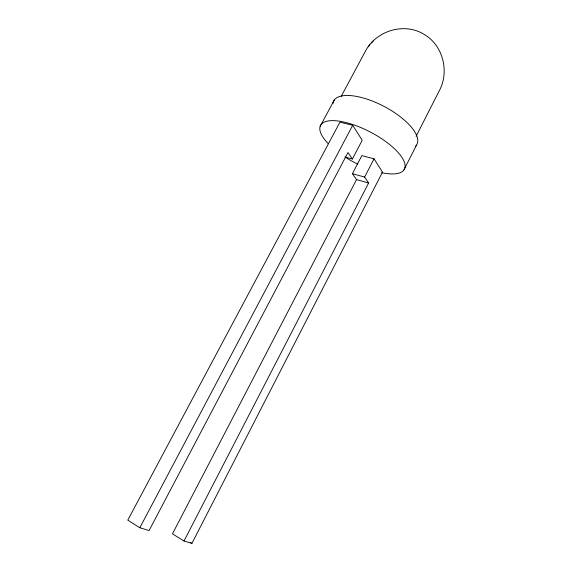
<?xml version="1.0" encoding="UTF-8"?>
<svg xmlns="http://www.w3.org/2000/svg" width="572" height="572" viewBox="0 0 572 572"><rect width="100%" height="100%" fill="white"/><g stroke="black" fill="none" stroke-linecap="round" stroke-linejoin="round"><path stroke-width="0.86" d="M403.946 169.855L416.487 145.159M416.109 136.293L439.36 90.605C449.692 71.386 442.9 44.888 423.666 34.098C403.925 22.151 376.04 30.824 365.479 51.115L341.198 96.353M183.998 541.019L191.913 543.4L382.504 172.122L374.045 158.83L361.847 155.598L352.416 173.673L356.542 179.601L368.618 183.019L183.998 541.019L172.451 533.855L356.542 179.601M368.618 183.019L364.6 177.077L374.045 158.83M352.381 159.023L362.219 140.254L352.695 125.297L339.947 122.172L127.785 520.134L139.818 527.756L149.085 530.537L347.983 152.517L352.381 159.023L344.895 157.007M139.818 527.756L352.695 125.297M320.141 126.34L334.405 99.843M368.189 46.832L369.862 44.866M371.464 43L373.108 41.062M352.416 173.673L364.6 177.077M190.476 542.513L191.913 543.4M328.285 143.715A47.283 17.16 27.6 0 1 338.981 121.121A47.283 17.16 27.6 0 1 399.392 153.968A47.283 17.16 27.6 0 1 381.531 172.665M357.8 164.171A47.283 17.16 27.6 0 1 345.409 157.271M332.89 103.582A46.947 18.49 27.6 0 1 383.547 106.142A46.947 18.49 27.6 0 1 415.422 146.411"/></g></svg>
